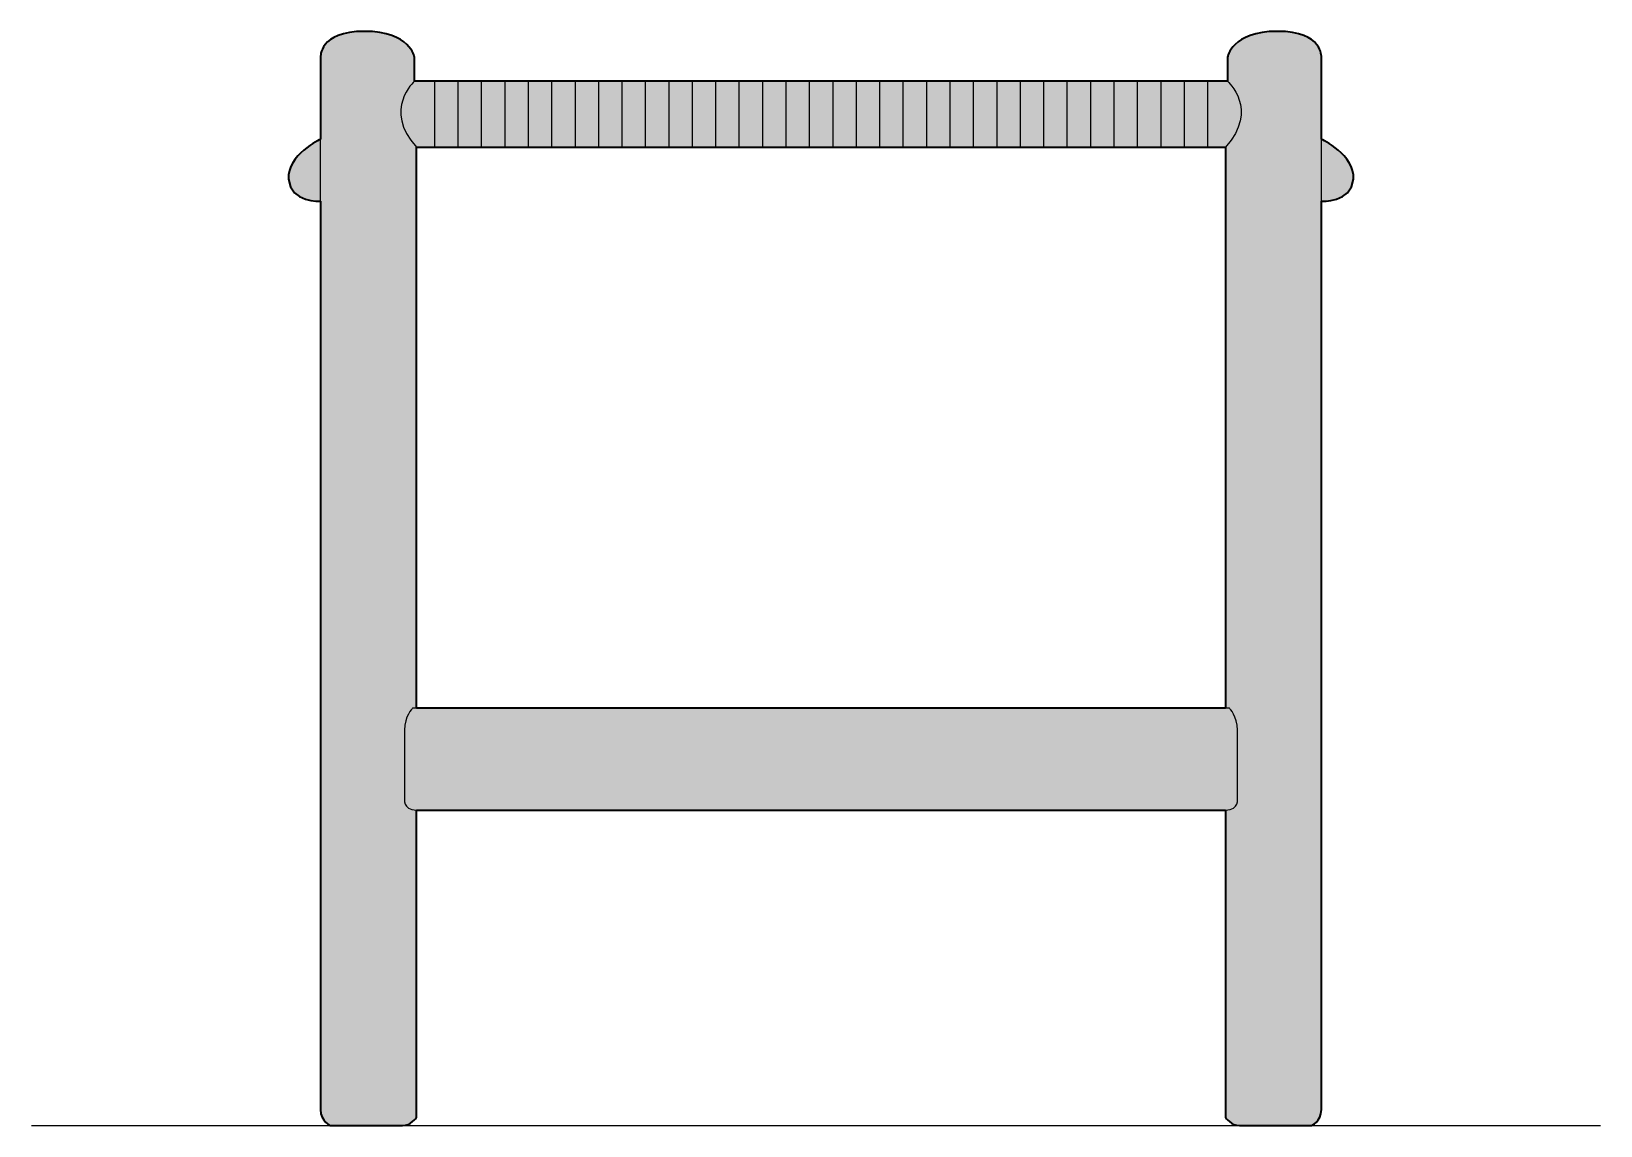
# Model space of a CAD drawing. Header units: millimetres. Extents: x 0 to 1372, y -617 to 403.
# Drawn here: x 794 to 1372, y 0 to 403 of the extents above; entities that cross this region are included whole.
import ezdxf

# ---------------------------------------------------------------- set-up
doc = ezdxf.new("R2010")
doc.units = ezdxf.units.MM
doc.layers.add('Blocks', color=7, linetype='Continuous')
doc.layers.add('Blocks$Fill', color=7, linetype='Continuous', true_color=0xffffff)
doc.layers.add('Blocks$Inner', color=7, linetype='Continuous', lineweight=25, true_color=0x007f00)
doc.layers.add('Blocks$Outline', color=7, linetype='Continuous', lineweight=35, true_color=0xff3f3f)

# ---------------------------------------------------------------- blocks, each defined once
blk = doc.blocks.new('CH53 Stool Side')
at = {"layer": 'Blocks$Fill'}
h = blk.add_hatch(color=256, dxfattribs=at)
h.paths.add_polyline_path([(-102.9, 340.88), (-102.77, 340.87), (-102.42, 340.86), (-102.17, 340.86), (-101.87, 340.87), (-101.53, 340.88), (-101.16, 340.9), (-100.75, 340.93), (-100.31, 340.98), (-99.85, 341.04), (-99.36, 341.11), (-98.86, 341.21), (-98.34, 341.32), (-98.08, 341.38), (-97.82, 341.46), (-97.55, 341.53), (-97.28, 341.62), (-97.02, 341.7), (-96.75, 341.8), (-96.48, 341.9), (-96.21, 342.01), (-95.95, 342.13), (-95.69, 342.26), (-95.43, 342.39), (-95.17, 342.53), (-94.91, 342.68), (-94.66, 342.84), (-94.42, 343.01), (-94.18, 343.18), (-94.06, 343.28), (-93.94, 343.37), (-93.82, 343.47), (-93.71, 343.56), (-93.6, 343.67), (-93.49, 343.77), (-93.38, 343.88), (-93.27, 343.98), (-93.16, 344.1), (-93.06, 344.21), (-92.96, 344.33), (-92.86, 344.45), (-92.76, 344.57), (-92.66, 344.69), (-92.57, 344.82), (-92.48, 344.95), (-92.39, 345.08), (-92.3, 345.22), (-92.22, 345.36), (-92.14, 345.5), (-92.06, 345.64), (-91.98, 345.79), (-91.91, 345.94), (-91.84, 346.09), (-91.77, 346.25), (-91.7, 346.41), (-91.64, 346.57), (-91.58, 346.74), (-91.52, 346.91), (-91.47, 347.08), (-91.42, 347.25), (-91.37, 347.43), (-91.33, 347.61), (-91.29, 347.8), (-91.25, 347.99), (-91.22, 348.18), (-91.19, 348.37), (-91.16, 348.57), (-91.14, 348.77), (-91.12, 348.98), (-91.1, 349.18), (-91.09, 349.39), (-91.09, 349.59), (-91.09, 349.8), (-91.09, 350), (-91.1, 350.2), (-91.11, 350.4), (-91.13, 350.6), (-91.15, 350.8), (-91.18, 350.99), (-91.21, 351.19), (-91.24, 351.38), (-91.28, 351.58), (-91.32, 351.77), (-91.36, 351.96), (-91.41, 352.15), (-91.47, 352.34), (-91.52, 352.52), (-91.58, 352.71), (-91.65, 352.89), (-91.71, 353.08), (-91.78, 353.26), (-91.93, 353.62), (-92.09, 353.97), (-92.27, 354.32), (-92.45, 354.67), (-92.65, 355.01), (-92.85, 355.34), (-93.07, 355.67), (-93.29, 355.99), (-93.52, 356.31), (-93.76, 356.62), (-94.01, 356.92), (-94.26, 357.22), (-94.52, 357.52), (-94.79, 357.81), (-95.05, 358.09), (-95.33, 358.37), (-95.6, 358.64), (-96.16, 359.16), (-96.73, 359.65), (-97.3, 360.12), (-97.87, 360.57), (-98.43, 360.98), (-98.98, 361.37), (-99.51, 361.73), (-100.02, 362.07), (-100.95, 362.64), (-101.75, 363.1), (-102.36, 363.43), (-102.86, 363.68), (-102.9, 363.7), (-102.9, 393.89), (-102.9, 393.89), (-102.89, 393.91), (-102.89, 393.99), (-102.89, 394.12), (-102.9, 394.3), (-102.9, 394.4), (-102.91, 394.51), (-102.92, 394.64), (-102.94, 394.77), (-102.96, 394.91), (-102.98, 395.06), (-103.01, 395.22), (-103.05, 395.38), (-103.09, 395.55), (-103.13, 395.73), (-103.18, 395.92), (-103.24, 396.11), (-103.31, 396.3), (-103.38, 396.5), (-103.47, 396.71), (-103.56, 396.91), (-103.66, 397.13), (-103.77, 397.34), (-103.89, 397.56), (-104.02, 397.78), (-104.16, 398), (-104.31, 398.22), (-104.47, 398.45), (-104.65, 398.67), (-104.83, 398.9), (-105.03, 399.12), (-105.25, 399.34), (-105.48, 399.56), (-105.72, 399.78), (-105.97, 400), (-106.24, 400.22), (-106.53, 400.43), (-106.83, 400.64), (-107.15, 400.84), (-107.48, 401.04), (-107.84, 401.24), (-108.2, 401.43), (-108.59, 401.61), (-109, 401.79), (-109.42, 401.96), (-109.86, 402.13), (-110.33, 402.28), (-110.81, 402.43), (-111.31, 402.57), (-111.84, 402.71), (-112.38, 402.83), (-112.95, 402.94), (-113.54, 403.05), (-114.15, 403.14), (-114.79, 403.22), (-115.44, 403.29), (-116.12, 403.35), (-116.83, 403.4), (-117.56, 403.43), (-118.32, 403.45), (-119.1, 403.46), (-119.88, 403.45), (-120.64, 403.43), (-121.38, 403.4), (-122.09, 403.35), (-122.79, 403.29), (-123.46, 403.22), (-124.12, 403.14), (-124.75, 403.05), (-125.36, 402.94), (-125.95, 402.83), (-126.53, 402.71), (-127.08, 402.57), (-127.62, 402.43), (-128.14, 402.28), (-128.63, 402.13), (-129.12, 401.96), (-129.58, 401.79), (-130.03, 401.61), (-130.46, 401.43), (-130.87, 401.24), (-131.26, 401.04), (-131.65, 400.84), (-132.01, 400.64), (-132.36, 400.43), (-132.7, 400.22), (-133.02, 400), (-133.32, 399.78), (-133.61, 399.56), (-133.89, 399.34), (-134.16, 399.12), (-134.41, 398.9), (-134.65, 398.67), (-134.88, 398.45), (-135.09, 398.22), (-135.29, 398), (-135.48, 397.78), (-135.67, 397.56), (-135.83, 397.34), (-135.99, 397.13), (-136.14, 396.91), (-136.28, 396.71), (-136.41, 396.5), (-136.53, 396.3), (-136.64, 396.11), (-136.75, 395.92), (-136.84, 395.73), (-136.93, 395.55), (-137.01, 395.38), (-137.08, 395.22), (-137.14, 395.06), (-137.2, 394.91), (-137.25, 394.77), (-137.3, 394.64), (-137.34, 394.51), (-137.41, 394.3), (-137.45, 394.12), (-137.48, 393.99), (-137.5, 393.91), (-137.5, 393.89), (-137.5, 385.05), (-437.15, 385.05), (-437.15, 393.89), (-437.15, 393.89), (-437.15, 393.91), (-437.17, 393.99), (-437.2, 394.12), (-437.24, 394.3), (-437.31, 394.51), (-437.35, 394.64), (-437.39, 394.77), (-437.45, 394.91), (-437.5, 395.06), (-437.57, 395.22), (-437.64, 395.38), (-437.72, 395.55), (-437.81, 395.73), (-437.9, 395.92), (-438, 396.11), (-438.12, 396.3), (-438.24, 396.5), (-438.37, 396.71), (-438.5, 396.91), (-438.65, 397.13), (-438.81, 397.34), (-438.98, 397.56), (-439.16, 397.78), (-439.35, 398), (-439.56, 398.22), (-439.77, 398.45), (-440, 398.67), (-440.24, 398.9), (-440.49, 399.12), (-440.76, 399.34), (-441.03, 399.56), (-441.33, 399.78), (-441.63, 400), (-441.95, 400.22), (-442.29, 400.43), (-442.64, 400.64), (-443, 400.84), (-443.38, 401.04), (-443.78, 401.24), (-444.19, 401.43), (-444.62, 401.61), (-445.07, 401.79), (-445.53, 401.96), (-446.01, 402.13), (-446.51, 402.28), (-447.03, 402.43), (-447.57, 402.57), (-448.12, 402.71), (-448.69, 402.83), (-449.29, 402.94), (-449.9, 403.05), (-450.53, 403.14), (-451.18, 403.22), (-451.86, 403.29), (-452.55, 403.35), (-453.27, 403.4), (-454.01, 403.43), (-454.77, 403.45), (-455.55, 403.46), (-456.33, 403.45), (-457.09, 403.43), (-457.82, 403.4), (-458.52, 403.35), (-459.2, 403.29), (-459.86, 403.22), (-460.5, 403.14), (-461.11, 403.05), (-461.7, 402.94), (-462.26, 402.83), (-462.81, 402.71), (-463.33, 402.57), (-463.84, 402.43), (-464.32, 402.28), (-464.78, 402.13), (-465.23, 401.96), (-465.65, 401.79), (-466.06, 401.61), (-466.44, 401.43), (-466.81, 401.24), (-467.16, 401.04), (-467.5, 400.84), (-467.82, 400.64), (-468.12, 400.43), (-468.4, 400.22), (-468.68, 400), (-468.93, 399.78), (-469.17, 399.56), (-469.4, 399.34), (-469.61, 399.12), (-469.81, 398.9), (-470, 398.67), (-470.18, 398.45), (-470.34, 398.22), (-470.49, 398), (-470.63, 397.78), (-470.76, 397.56), (-470.88, 397.34), (-470.99, 397.13), (-471.09, 396.91), (-471.18, 396.71), (-471.26, 396.5), (-471.34, 396.3), (-471.4, 396.11), (-471.46, 395.92), (-471.52, 395.73), (-471.56, 395.55), (-471.6, 395.38), (-471.64, 395.22), (-471.66, 395.06), (-471.69, 394.91), (-471.71, 394.77), (-471.72, 394.64), (-471.73, 394.51), (-471.74, 394.4), (-471.75, 394.3), (-471.76, 394.12), (-471.76, 393.99), (-471.75, 393.91), (-471.75, 393.89), (-471.75, 363.7), (-471.89, 363.63), (-472.29, 363.43), (-472.9, 363.1), (-473.69, 362.64), (-474.63, 362.07), (-475.14, 361.73), (-475.67, 361.37), (-476.22, 360.98), (-476.78, 360.57), (-477.35, 360.12), (-477.92, 359.65), (-478.48, 359.16), (-479.04, 358.64), (-479.32, 358.37), (-479.59, 358.09), (-479.86, 357.81), (-480.13, 357.52), (-480.38, 357.22), (-480.64, 356.92), (-480.88, 356.62), (-481.12, 356.31), (-481.36, 355.99), (-481.58, 355.67), (-481.79, 355.34), (-482, 355.01), (-482.2, 354.67), (-482.38, 354.32), (-482.55, 353.97), (-482.72, 353.62), (-482.87, 353.26), (-482.94, 353.08), (-483, 352.89), (-483.07, 352.71), (-483.13, 352.52), (-483.18, 352.34), (-483.24, 352.15), (-483.28, 351.96), (-483.33, 351.77), (-483.37, 351.58), (-483.41, 351.38), (-483.44, 351.19), (-483.47, 350.99), (-483.5, 350.8), (-483.52, 350.6), (-483.54, 350.4), (-483.55, 350.2), (-483.56, 350), (-483.56, 349.8), (-483.56, 349.59), (-483.56, 349.39), (-483.55, 349.18), (-483.53, 348.98), (-483.51, 348.77), (-483.49, 348.57), (-483.46, 348.37), (-483.43, 348.18), (-483.4, 347.99), (-483.36, 347.8), (-483.32, 347.61), (-483.28, 347.43), (-483.23, 347.25), (-483.18, 347.08), (-483.13, 346.91), (-483.07, 346.74), (-483.01, 346.57), (-482.95, 346.41), (-482.88, 346.25), (-482.81, 346.09), (-482.74, 345.94), (-482.67, 345.79), (-482.59, 345.64), (-482.51, 345.5), (-482.43, 345.36), (-482.35, 345.22), (-482.26, 345.08), (-482.17, 344.95), (-482.08, 344.82), (-481.98, 344.69), (-481.89, 344.57), (-481.79, 344.45), (-481.69, 344.33), (-481.59, 344.21), (-481.48, 344.1), (-481.38, 343.98), (-481.27, 343.88), (-481.16, 343.77), (-481.05, 343.67), (-480.94, 343.56), (-480.82, 343.47), (-480.71, 343.37), (-480.59, 343.28), (-480.47, 343.18), (-480.23, 343.01), (-479.98, 342.84), (-479.73, 342.68), (-479.48, 342.53), (-479.22, 342.39), (-478.96, 342.26), (-478.7, 342.13), (-478.43, 342.01), (-478.17, 341.9), (-477.9, 341.8), (-477.63, 341.7), (-477.36, 341.62), (-477.1, 341.53), (-476.83, 341.46), (-476.57, 341.38), (-476.3, 341.32), (-475.79, 341.21), (-475.28, 341.11), (-474.8, 341.04), (-474.33, 340.98), (-473.9, 340.93), (-473.49, 340.9), (-473.11, 340.88), (-472.78, 340.87), (-472.48, 340.86), (-472.23, 340.86), (-471.88, 340.87), (-471.75, 340.88), (-471.75, 5.89), (-471.75, 5.69), (-471.74, 5.49), (-471.73, 5.29), (-471.71, 5.1), (-471.69, 4.91), (-471.66, 4.73), (-471.63, 4.55), (-471.59, 4.37), (-471.55, 4.2), (-471.51, 4.03), (-471.46, 3.87), (-471.41, 3.71), (-471.36, 3.55), (-471.3, 3.4), (-471.24, 3.25), (-471.18, 3.11), (-471.11, 2.97), (-471.04, 2.83), (-470.97, 2.7), (-470.9, 2.57), (-470.82, 2.44), (-470.75, 2.32), (-470.67, 2.2), (-470.59, 2.09), (-470.5, 1.98), (-470.42, 1.87), (-470.34, 1.76), (-470.25, 1.66), (-470.17, 1.56), (-470.08, 1.47), (-470, 1.38), (-469.91, 1.29), (-469.82, 1.2), (-469.74, 1.12), (-469.57, 0.97), (-469.4, 0.83), (-469.23, 0.7), (-469.08, 0.58), (-468.92, 0.48), (-468.78, 0.38), (-468.64, 0.3), (-468.52, 0.23), (-468.41, 0.17), (-468.31, 0.11), (-468.23, 0.07), (-468.16, 0.04), (-468.11, 0.02), (-468.07, 0), (-441.57, 0), (-441.43, 0), (-441.29, 0.01), (-441.16, 0.02), (-441.02, 0.03), (-440.89, 0.05), (-440.76, 0.07), (-440.63, 0.1), (-440.5, 0.13), (-440.37, 0.16), (-440.25, 0.19), (-440.12, 0.23), (-440, 0.27), (-439.88, 0.32), (-439.76, 0.36), (-439.64, 0.41), (-439.52, 0.46), (-439.4, 0.51), (-439.29, 0.57), (-439.18, 0.63), (-439.07, 0.68), (-438.96, 0.74), (-438.85, 0.81), (-438.65, 0.93), (-438.45, 1.06), (-438.25, 1.2), (-438.07, 1.34), (-437.89, 1.47), (-437.73, 1.61), (-437.57, 1.75), (-437.42, 1.88), (-437.28, 2.02), (-437.15, 2.14), (-437.03, 2.26), (-436.82, 2.49), (-436.65, 2.68), (-436.53, 2.82), (-436.44, 2.94), (-436.43, 2.95), (-436.43, 116.35), (-138.22, 116.35), (-138.22, 2.95), (-138.22, 2.95), (-138.19, 2.92), (-138.12, 2.82), (-138, 2.68), (-137.83, 2.49), (-137.62, 2.26), (-137.5, 2.14), (-137.37, 2.02), (-137.23, 1.88), (-137.08, 1.75), (-136.92, 1.61), (-136.75, 1.47), (-136.58, 1.34), (-136.39, 1.2), (-136.2, 1.06), (-136, 0.93), (-135.79, 0.81), (-135.69, 0.74), (-135.58, 0.68), (-135.47, 0.63), (-135.36, 0.57), (-135.24, 0.51), (-135.13, 0.46), (-135.01, 0.41), (-134.89, 0.36), (-134.77, 0.32), (-134.65, 0.27), (-134.53, 0.23), (-134.4, 0.19), (-134.28, 0.16), (-134.15, 0.13), (-134.02, 0.1), (-133.89, 0.07), (-133.76, 0.05), (-133.63, 0.03), (-133.49, 0.02), (-133.36, 0.01), (-133.22, 0), (-133.08, 0), (-106.58, 0), (-106.58, 0), (-106.54, 0.02), (-106.49, 0.04), (-106.42, 0.07), (-106.34, 0.11), (-106.24, 0.17), (-106.13, 0.23), (-106, 0.3), (-105.87, 0.38), (-105.72, 0.48), (-105.57, 0.58), (-105.41, 0.7), (-105.25, 0.83), (-105.08, 0.97), (-104.91, 1.12), (-104.82, 1.2), (-104.74, 1.29), (-104.65, 1.38), (-104.57, 1.47), (-104.48, 1.56), (-104.39, 1.66), (-104.31, 1.76), (-104.23, 1.87), (-104.14, 1.98), (-104.06, 2.09), (-103.98, 2.2), (-103.9, 2.32), (-103.83, 2.44), (-103.75, 2.57), (-103.68, 2.7), (-103.61, 2.83), (-103.54, 2.97), (-103.47, 3.11), (-103.41, 3.25), (-103.35, 3.4), (-103.29, 3.55), (-103.24, 3.71), (-103.19, 3.87), (-103.14, 4.03), (-103.09, 4.2), (-103.05, 4.37), (-103.02, 4.55), (-102.99, 4.73), (-102.96, 4.91), (-102.94, 5.1), (-102.92, 5.29), (-102.91, 5.49), (-102.9, 5.69), (-102.9, 5.89)], flags=0)
h.paths.add_polyline_path([(-138.24, 153.87), (-436.41, 153.87), (-436.41, 360.76), (-138.24, 360.76)], flags=0)
at = {"layer": 'Blocks$Inner'}
for p, q in [((-471.75, 5.89), (-471.75, 393.89)), ((-437.15, 393.89), (-437.15, 385.05)), ((-137.5, 393.89), (-137.5, 385.05)), ((-102.9, 5.89), (-102.9, 393.89)), ((-436.41, 360.76), (-436.41, 153.87)), ((-138.24, 360.76), (-138.24, 153.87)), ((-440.83, 145.78), (-440.83, 120.74)), ((-133.82, 120.74), (-133.82, 145.78)), ((-436.43, 116.35), (-436.43, 2.95)), ((-138.22, 116.35), (-138.22, 2.95)), ((-441.57, 0), (-468.07, 0)), ((-133.08, 0), (-106.58, 0))]:
    blk.add_line(p, q, dxfattribs=at)
for points in [[(-437.15, 385.05), (-137.5, 385.05)], [(-429.78, 385.05), (-429.78, 360.76)], [(-421.15, 385.05), (-421.15, 360.76)], [(-412.51, 385.05), (-412.51, 360.76)], [(-403.88, 385.05), (-403.88, 360.76)], [(-395.25, 385.05), (-395.25, 360.76)], [(-386.61, 385.05), (-386.61, 360.76)], [(-377.98, 385.05), (-377.98, 360.76)], [(-369.34, 385.05), (-369.34, 360.76)], [(-360.71, 385.05), (-360.71, 360.76)], [(-352.08, 385.05), (-352.08, 360.76)], [(-343.44, 385.05), (-343.44, 360.76)], [(-334.81, 385.05), (-334.81, 360.76)], [(-326.18, 385.05), (-326.18, 360.76)], [(-317.54, 385.05), (-317.54, 360.76)], [(-308.91, 385.05), (-308.91, 360.76)], [(-300.27, 385.05), (-300.27, 360.76)], [(-291.64, 385.05), (-291.64, 360.76)], [(-283.01, 385.05), (-283.01, 360.76)], [(-274.37, 385.05), (-274.37, 360.76)], [(-265.74, 385.05), (-265.74, 360.76)], [(-257.11, 385.05), (-257.11, 360.76)], [(-248.47, 385.05), (-248.47, 360.76)], [(-239.84, 385.05), (-239.84, 360.76)], [(-231.2, 385.05), (-231.2, 360.76)], [(-222.57, 385.05), (-222.57, 360.76)], [(-213.94, 385.05), (-213.94, 360.76)], [(-205.3, 385.05), (-205.3, 360.76)], [(-196.67, 385.05), (-196.67, 360.76)], [(-188.04, 385.05), (-188.04, 360.76)], [(-179.4, 385.05), (-179.4, 360.76)], [(-170.77, 385.05), (-170.77, 360.76)], [(-162.13, 385.05), (-162.13, 360.76)], [(-153.5, 385.05), (-153.5, 360.76)], [(-144.87, 385.05), (-144.87, 360.76)], [(-138.24, 360.76), (-436.41, 360.76)], [(-136.77, 153.87), (-285.48, 153.87), (-289.16, 153.87), (-437.88, 153.87)], [(-436.43, 116.35), (-289.16, 116.35), (-285.48, 116.35), (-138.22, 116.35)]]:
    blk.add_lwpolyline(points, dxfattribs=at)
for points in [[(-471.75, 393.89), (-471.75, 393.89), (-472.48, 403.46), (-455.55, 403.46)], [(-455.55, 403.46), (-438.62, 403.46), (-437.15, 393.89), (-437.15, 393.89)], [(-119.1, 403.46), (-136.03, 403.46), (-137.5, 393.89), (-137.5, 393.89)], [(-102.9, 393.89), (-102.9, 393.89), (-102.16, 403.46), (-119.1, 403.46)], [(-437.15, 385.05), (-437.15, 385.05), (-448.93, 374.74), (-436.41, 360.76)], [(-137.5, 385.05), (-137.5, 385.05), (-125.72, 374.74), (-138.24, 360.76)], [(-471.75, 363.7), (-471.75, 363.7), (-484.26, 357.81), (-483.53, 348.98)], [(-102.9, 363.7), (-102.9, 363.7), (-90.38, 357.81), (-91.12, 348.98)], [(-483.53, 348.98), (-482.79, 340.14), (-471.75, 340.88), (-471.75, 340.88)], [(-91.12, 348.98), (-91.85, 340.14), (-102.9, 340.88), (-102.9, 340.88)], [(-437.88, 153.87), (-437.88, 153.87), (-440.83, 150.93), (-440.83, 145.78)], [(-133.82, 145.78), (-133.82, 150.93), (-136.77, 153.87), (-136.77, 153.87)], [(-440.83, 120.74), (-440.83, 120.74), (-441.59, 116.35), (-436.43, 116.35)], [(-138.22, 116.35), (-133.06, 116.35), (-133.82, 120.74), (-133.82, 120.74)], [(-468.07, 0), (-468.07, 0), (-471.75, 1.47), (-471.75, 5.89)], [(-106.58, 0), (-106.58, 0), (-102.9, 1.47), (-102.9, 5.89)], [(-436.43, 2.95), (-436.43, 2.95), (-438.62, 0), (-441.57, 0)], [(-138.22, 2.95), (-138.22, 2.95), (-136.03, 0), (-133.08, 0)]]:
    blk.add_open_spline(points, degree=3, dxfattribs=at)
at = {"layer": 'Blocks$Outline'}
for points in [[(-137.5, 385.05), (-437.15, 385.05)], [(-436.41, 360.76), (-138.24, 360.76)]]:
    blk.add_lwpolyline(points, dxfattribs=at)
for points, knots in [([(-437.15, 385.05), (-437.15, 388), (-437.15, 390.94), (-437.15, 393.89), (-437.15, 393.89), (-438.62, 403.46), (-455.55, 403.46), (-472.48, 403.46), (-471.75, 393.89), (-471.75, 393.89), (-471.75, 383.82), (-471.75, 373.76), (-471.75, 363.7)], [-156.896, -156.896, -156.896, -156.896, -154.379, -154.379, -154.379, -153.379, -153.379, -153.379, -152.379, -152.379, -152.379, -143.7799, -143.7799, -143.7799, -143.7799]), ([(-102.9, 363.7), (-102.9, 373.76), (-102.9, 383.82), (-102.9, 393.89), (-102.9, 393.89), (-102.16, 403.46), (-119.1, 403.46), (-136.03, 403.46), (-137.5, 393.89), (-137.5, 393.89), (-137.5, 390.94), (-137.5, 388), (-137.5, 385.05)], [143.7799, 143.7799, 143.7799, 143.7799, 152.379, 152.379, 152.379, 153.379, 153.379, 153.379, 154.379, 154.379, 154.379, 156.896, 156.896, 156.896, 156.896]), ([(-471.75, 363.7), (-471.75, 363.7), (-484.26, 357.81), (-483.53, 348.98), (-482.79, 340.14), (-471.75, 340.88), (-471.75, 340.88)], [0, 0, 0, 0, 1, 1, 1, 2, 2, 2, 2]), ([(-102.9, 340.88), (-102.9, 340.88), (-91.85, 340.14), (-91.12, 348.98), (-90.38, 357.81), (-102.9, 363.7), (-102.9, 363.7)], [-2, -2, -2, -2, -1, -1, -1, 0, 0, 0, 0]), ([(-471.75, 340.88), (-471.75, 229.22), (-471.75, 117.56), (-471.75, 5.89), (-471.75, 1.47), (-468.07, 0), (-468.07, 0), (-459.23, 0), (-450.4, 0), (-441.57, 0), (-438.62, 0), (-436.43, 2.95), (-436.43, 2.95), (-436.43, 40.75), (-436.43, 78.55), (-436.43, 116.35)], [-137.2789, -137.2789, -137.2789, -137.2789, -41.853, -41.853, -41.853, -40.853, -40.853, -40.853, -33.303, -33.303, -33.303, -32.303, -32.303, -32.303, 0, 0, 0, 0]), ([(-138.22, 116.35), (-138.22, 78.55), (-138.22, 40.75), (-138.22, 2.95), (-138.22, 2.95), (-136.03, 0), (-133.08, 0), (-124.25, 0), (-115.41, 0), (-106.58, 0), (-106.58, 0), (-102.9, 1.47), (-102.9, 5.89), (-102.9, 117.56), (-102.9, 229.22), (-102.9, 340.88)], [0, 0, 0, 0, 32.303, 32.303, 32.303, 33.303, 33.303, 33.303, 40.853, 40.853, 40.853, 41.853, 41.853, 41.853, 137.2789, 137.2789, 137.2789, 137.2789]), ([(-138.24, 153.87), (-187.32, 153.87), (-236.4, 153.87), (-285.48, 153.87), (-286.71, 153.87), (-287.94, 153.87), (-289.16, 153.87), (-338.25, 153.87), (-387.33, 153.87), (-436.41, 153.87)], [95.5008, 95.5008, 95.5008, 95.5008, 137.446, 137.446, 137.446, 138.494, 138.494, 138.494, 180.439, 180.439, 180.439, 180.439]), ([(-436.43, 116.35), (-387.34, 116.35), (-338.25, 116.35), (-289.16, 116.35), (-287.94, 116.35), (-286.71, 116.35), (-285.48, 116.35), (-236.4, 116.35), (-187.31, 116.35), (-138.22, 116.35)], [189.99, 189.99, 189.99, 189.99, 231.941, 231.941, 231.941, 232.989, 232.989, 232.989, 274.94, 274.94, 274.94, 274.94])]:
    blk.add_open_spline(points, degree=3, knots=knots, dxfattribs=at)
for points in [[(-436.41, 153.87), (-436.41, 222.83), (-436.41, 291.79), (-436.41, 360.76)], [(-138.24, 360.76), (-138.24, 291.79), (-138.24, 222.83), (-138.24, 153.87)]]:
    blk.add_open_spline(points, degree=3, dxfattribs=at)

msp = doc.modelspace()

# ---------------------------------------------------------------- linework, layer by layer
at = {"layer": 'Blocks'}
msp.add_lwpolyline([(793.84, 0), (1372.17, 0)], dxfattribs=at)

# ---------------------------------------------------------------- block references
msp.add_blockref('CH53 Stool Side', (1372.17, 0), dxfattribs=at)

doc.saveas('drawing.dxf')
